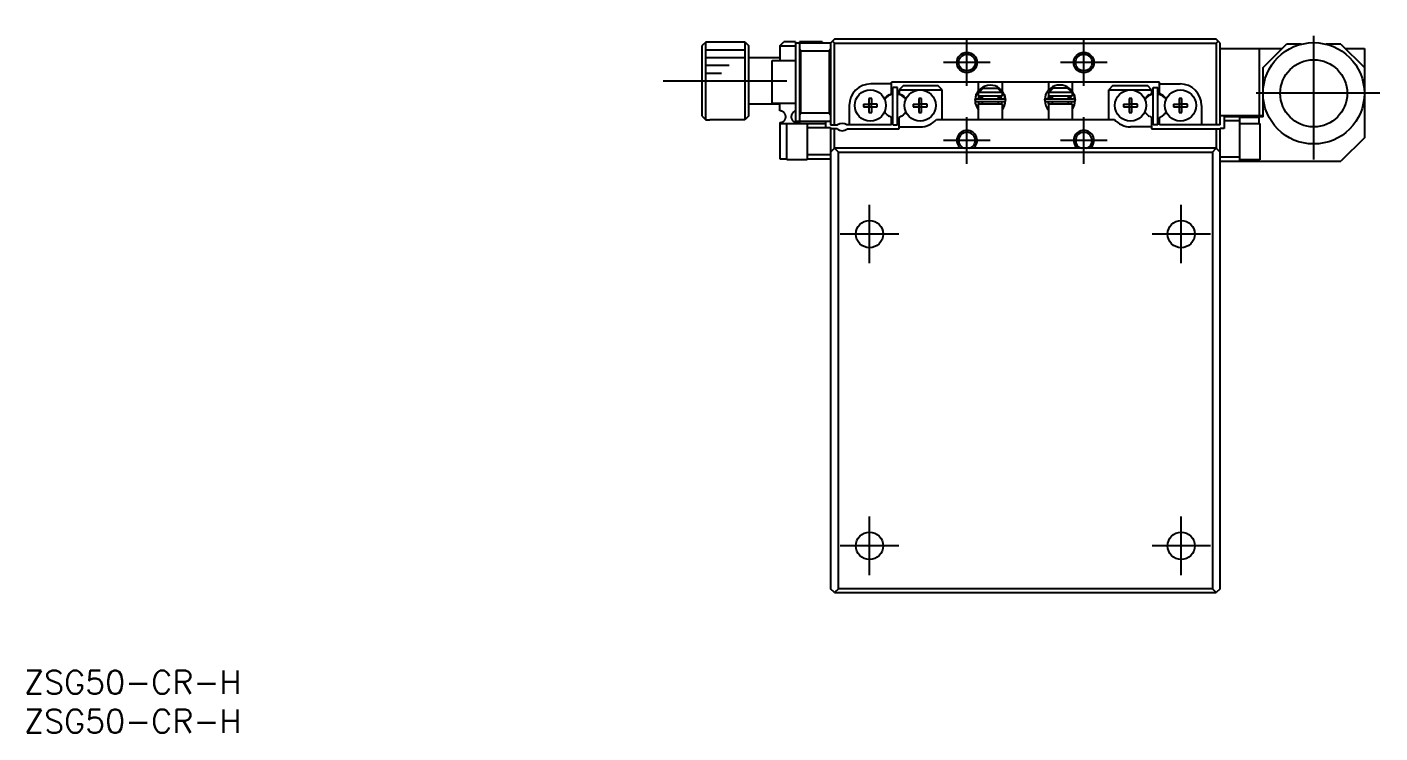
# Model space of a CAD drawing. Extents: x 0 to 369, y -8 to 257.
# Drawn here: x 0.4 to 174, y -8 to 82.5 of the extents above; entities that cross this region are included whole.
import ezdxf

# ---------------------------------------------------------------- set-up
doc = ezdxf.new("R2010")
doc.units = 0
doc.header["$LTSCALE"] = 0.5
doc.linetypes.add('CENTER', pattern=[50.8, 31.75, -6.35, 6.35, -6.35])
for name, color, linetype in [('MSM_CENTER', 1, 'CENTER'), ('MSM_CONTINUOUS', 7, 'CONTINUOUS'), ('MSM_NARROW', 5, 'CONTINUOUS'), ('MSM_PART_NUMBER', 7, 'CONTINUOUS')]:
    doc.layers.add(name, color=color, linetype=linetype)
doc.styles.get("Standard").update_dxf_attribs({"font": 'txt.shx', "height": 3, "bigfont": 'bigfont.shx'})

# ---------------------------------------------------------------- blocks, each defined once
blk = doc.blocks.new('*U2')
at = {"layer": 'MSM_PART_NUMBER'}
blk.add_text('ZSG50-CR-H', height=3, dxfattribs=at).set_placement((0, -3))
blk = doc.blocks.new('*U3')
at = {"layer": 'MSM_PART_NUMBER'}
blk.add_text('ZSG50-CR-H', height=3, dxfattribs=at).set_placement((0, -8))

msp = doc.modelspace()

# ---------------------------------------------------------------- linework, layer by layer
at = {"layer": 'MSM_CENTER'}
for p, q in [((165.5, 65.55), (165.5, 82.55)), ((121, 75), (121, 81)), ((136, 75), (136, 81)), ((124, 78), (118, 78)), ((139, 78), (133, 78)), ((82, 75.65), (98, 75.65)), ((174, 74.05), (157, 74.05)), ((121, 65), (121, 71)), ((136, 65), (136, 71)), ((124, 68), (118, 68)), ((139, 68), (133, 68)), ((108.5, 52.25), (108.5, 59.75)), ((148.5, 52.25), (148.5, 59.75)), ((112.25, 56), (104.75, 56)), ((152.25, 56), (144.75, 56)), ((108.5, 12.25), (108.5, 19.75)), ((148.5, 12.25), (148.5, 19.75)), ((112.25, 16), (104.75, 16)), ((152.25, 16), (144.75, 16))]:
    msp.add_line(p, q, dxfattribs=at)
at = {"layer": 'MSM_CONTINUOUS'}
for p, q in [((87.5, 80.63), (87, 80.13)), ((87, 80.13), (87, 71.17)), ((87.5, 70.67), (87.5, 80.63)), ((88, 80.63), (87.5, 80.63)), ((88, 80.65), (88, 80.63)), ((88, 80.65), (92.5, 80.65)), ((92.5, 80.65), (92.5, 70.65)), ((92.5, 80.65), (93, 80.15)), ((93, 71.15), (93, 80.15)), ((97, 80.15), (97.5, 80.65)), ((97, 80.15), (99, 80.15)), ((97, 80.15), (97, 78.25)), ((99, 80.65), (97.5, 80.65)), ((99, 80.65), (99, 70.5)), ((103.5, 80.5), (99, 80.5)), ((99.5, 80.65), (99.5, 70.5)), ((102.4, 80.65), (99.5, 80.65)), ((102.4, 80.65), (102.55, 80.5)), ((104, 81), (103.5, 80.5)), ((103.5, 80.5), (103.5, 70)), ((104, 80.5), (103.75, 80.75)), ((153, 81), (104, 81)), ((104, 70), (104, 80.5)), ((104, 80.5), (153, 80.5)), ((153.5, 80.5), (153, 81)), ((153.25, 80.75), (153, 80.5)), ((153, 80.5), (153, 70)), ((153.5, 70), (153.5, 80.5)), ((159, 77.35), (162, 80.35)), ((163.9, 80.35), (162, 80.35)), ((169, 80.35), (167.1, 80.35)), ((169, 80.35), (172, 77.35)), ((93, 78.65), (97, 78.65)), ((96, 72.75), (96, 78.25)), ((96, 78.25), (99, 78.25)), ((99.7, 79.5), (99.5, 79.7)), ((99.7, 71.5), (99.7, 79.5)), ((99.7, 79.5), (103.3, 79.5)), ((103.5, 79.7), (103.3, 79.5)), ((103.3, 79.5), (103.3, 71.5)), ((153.5, 79.8), (161.45, 79.8)), ((158.5, 79.8), (158.5, 71.2)), ((169.55, 79.8), (172, 79.8)), ((172, 79.8), (172, 68.35)), ((159, 71.05), (159, 77.35)), ((111.3, 75.25), (108.65, 75.25)), ((145.7, 75.5), (111.3, 75.5)), ((111.3, 74.04), (111.3, 75.5)), ((112.1, 74.8), (111.5, 74.8)), ((111.5, 70), (111.5, 74.8)), ((112.1, 70), (112.1, 74.8)), ((112.8, 75), (112.3, 74.5)), ((117.3, 75), (112.8, 75)), ((117.8, 74.5), (117.3, 75)), ((122.5, 74.41), (122.5, 75.5)), ((123.08, 74.7), (122.55, 74.2)), ((123.08, 74.7), (124.92, 74.7)), ((125.45, 74.2), (124.92, 74.7)), ((125.5, 75.5), (125.5, 74.39)), ((131.5, 74.48), (131.5, 75.5)), ((132.08, 74.7), (131.55, 74.2)), ((133.92, 74.7), (132.08, 74.7)), ((134.45, 74.2), (133.92, 74.7)), ((134.5, 75.5), (134.5, 74.32)), ((139.7, 75), (139.2, 74.5)), ((144.2, 75), (139.7, 75)), ((144.7, 74.5), (144.2, 75)), ((144.9, 74.8), (145.5, 74.8)), ((144.9, 70), (144.9, 74.8)), ((145.5, 70), (145.5, 74.8)), ((145.7, 74.04), (145.7, 75.5)), ((145.7, 75.25), (148.35, 75.25)), ((108.78, 73.39), (108.42, 73.39)), ((108.42, 73.39), (108.42, 72.68)), ((108.78, 72.68), (108.78, 73.39)), ((111.01, 73.87), (111.3, 74.04)), ((112.3, 74.5), (117.8, 74.5)), ((112.3, 74.5), (112.3, 74.04)), ((112.3, 74.04), (112.59, 73.87)), ((115.18, 73.39), (114.82, 73.39)), ((114.82, 73.39), (114.82, 72.68)), ((115.18, 72.68), (115.18, 73.39)), ((117.8, 70.7), (117.8, 74.5)), ((122.04, 73.17), (122.05, 73.27)), ((122.18, 73.87), (122.2, 73.92)), ((122.2, 73.92), (122.22, 73.97)), ((122.24, 73.35), (125.74, 73.35)), ((125.74, 72.95), (122.24, 72.95)), ((122.54, 73.7), (122.45, 73.35)), ((122.45, 72.95), (122.51, 72.7)), ((122.5, 74.4), (122.5, 74.41)), ((122.5, 74.41), (122.5, 74.41)), ((122.5, 74.2), (125.5, 74.2)), ((122.5, 73.7), (122.5, 74.2)), ((125.5, 73.7), (122.5, 73.7)), ((122.55, 73.69), (122.54, 73.68)), ((122.54, 73.68), (122.54, 73.66)), ((122.54, 73.66), (122.54, 73.65)), ((122.54, 73.65), (122.54, 73.63)), ((122.54, 73.63), (122.55, 73.62)), ((122.55, 73.7), (122.55, 73.69)), ((122.55, 73.62), (122.55, 73.6)), ((122.55, 73.6), (122.55, 73.59)), ((122.55, 73.59), (122.55, 73.57)), ((122.55, 73.57), (122.56, 73.56)), ((122.56, 73.56), (122.56, 73.54)), ((122.56, 73.54), (122.57, 73.53)), ((122.57, 73.53), (122.57, 73.52)), ((122.57, 73.52), (122.58, 73.5)), ((123, 73.5), (122.58, 73.5)), ((122.58, 73.5), (122.59, 73.49)), ((122.59, 73.49), (122.6, 73.48)), ((122.6, 73.48), (122.61, 73.47)), ((122.61, 73.47), (122.62, 73.46)), ((122.62, 73.46), (122.63, 73.44)), ((122.63, 73.44), (122.64, 73.43)), ((122.64, 73.43), (122.65, 73.42)), ((122.65, 73.42), (122.66, 73.42)), ((122.66, 73.42), (122.67, 73.41)), ((122.67, 73.41), (122.68, 73.4)), ((122.68, 73.4), (122.7, 73.39)), ((122.7, 73.39), (122.71, 73.38)), ((122.71, 73.38), (122.72, 73.38)), ((122.72, 73.38), (122.74, 73.37)), ((122.74, 73.37), (122.75, 73.37)), ((122.75, 73.37), (122.76, 73.36)), ((122.76, 73.36), (122.78, 73.36)), ((122.78, 73.36), (122.79, 73.36)), ((122.79, 73.36), (122.81, 73.35)), ((122.81, 73.35), (122.82, 73.35)), ((122.82, 73.35), (122.84, 73.35)), ((122.84, 73.35), (122.84, 73.35)), ((123, 73.35), (123, 73.7)), ((123, 72.7), (123, 72.95)), ((125, 73.7), (125, 73.35)), ((125.4, 73.5), (125, 73.5)), ((125, 72.95), (125, 72.7)), ((125.14, 73.35), (125.15, 73.35)), ((125.15, 73.35), (125.17, 73.35)), ((125.17, 73.35), (125.18, 73.36)), ((125.18, 73.36), (125.2, 73.36)), ((125.2, 73.36), (125.21, 73.36)), ((125.21, 73.36), (125.23, 73.36)), ((125.23, 73.36), (125.24, 73.37)), ((125.24, 73.37), (125.25, 73.37)), ((125.25, 73.37), (125.27, 73.38)), ((125.27, 73.38), (125.28, 73.39)), ((125.28, 73.39), (125.29, 73.39)), ((125.29, 73.39), (125.31, 73.4)), ((125.31, 73.4), (125.32, 73.41)), ((125.32, 73.41), (125.33, 73.42)), ((125.33, 73.42), (125.34, 73.43)), ((125.34, 73.43), (125.35, 73.44)), ((125.35, 73.44), (125.36, 73.45)), ((125.36, 73.45), (125.37, 73.46)), ((125.37, 73.46), (125.38, 73.47)), ((125.38, 73.47), (125.39, 73.48)), ((125.39, 73.48), (125.4, 73.5)), ((125.4, 73.5), (125.41, 73.51)), ((125.41, 73.52), (125.42, 73.54)), ((125.41, 73.51), (125.41, 73.52)), ((125.42, 73.55), (125.43, 73.56)), ((125.42, 73.54), (125.42, 73.55)), ((125.43, 73.58), (125.44, 73.59)), ((125.43, 73.56), (125.43, 73.58)), ((125.44, 73.68), (125.44, 73.7)), ((125.44, 73.7), (125.44, 73.7)), ((125.44, 73.67), (125.44, 73.68)), ((125.44, 73.65), (125.44, 73.67)), ((125.44, 73.64), (125.44, 73.65)), ((125.44, 73.62), (125.44, 73.64)), ((125.44, 73.61), (125.44, 73.62)), ((125.44, 73.59), (125.44, 73.61)), ((125.48, 72.7), (125.53, 72.95)), ((125.5, 74.2), (125.5, 73.7)), ((125.55, 73.86), (125.5, 73.83)), ((125.5, 73.82), (125.51, 73.83)), ((125.51, 73.83), (125.53, 73.83)), ((125.53, 73.83), (125.54, 73.84)), ((125.54, 73.84), (125.55, 73.85)), ((125.78, 73.93), (125.55, 73.86)), ((125.55, 73.85), (125.57, 73.85)), ((125.57, 73.85), (125.58, 73.86)), ((125.58, 73.86), (125.6, 73.87)), ((125.6, 73.87), (125.61, 73.87)), ((125.61, 73.87), (125.62, 73.88)), ((125.62, 73.88), (125.64, 73.88)), ((125.64, 73.88), (125.65, 73.89)), ((125.65, 73.89), (125.67, 73.89)), ((125.67, 73.89), (125.68, 73.9)), ((125.68, 73.9), (125.69, 73.9)), ((125.69, 73.9), (125.7, 73.91)), ((125.7, 73.91), (125.72, 73.91)), ((125.72, 73.91), (125.73, 73.91)), ((125.73, 73.91), (125.74, 73.92)), ((125.74, 73.92), (125.75, 73.92)), ((125.75, 73.92), (125.76, 73.92)), ((125.76, 73.92), (125.76, 73.92)), ((125.76, 73.92), (125.77, 73.92)), ((125.77, 73.92), (125.77, 73.92)), ((125.77, 73.92), (125.78, 73.92)), ((125.79, 73.38), (125.77, 73.35)), ((125.77, 73.35), (125.77, 73.35)), ((125.78, 73.92), (125.78, 73.92)), ((125.78, 73.92), (125.78, 73.92)), ((125.78, 73.92), (125.8, 73.89)), ((125.8, 73.42), (125.79, 73.38)), ((125.8, 73.89), (125.81, 73.86)), ((125.81, 73.45), (125.8, 73.42)), ((125.81, 73.87), (125.94, 73.18)), ((125.81, 73.86), (125.82, 73.82)), ((125.82, 73.48), (125.81, 73.45)), ((125.82, 73.82), (125.83, 73.79)), ((125.83, 73.52), (125.82, 73.48)), ((125.83, 73.79), (125.83, 73.76)), ((125.83, 73.76), (125.84, 73.72)), ((125.84, 73.58), (125.83, 73.55)), ((125.83, 73.55), (125.83, 73.52)), ((125.84, 73.72), (125.84, 73.69)), ((125.84, 73.69), (125.84, 73.65)), ((125.84, 73.65), (125.84, 73.62)), ((125.84, 73.62), (125.84, 73.58)), ((130.99, 73.18), (130.99, 73.29)), ((131.12, 73.88), (131.14, 73.93)), ((131.14, 73.93), (131.17, 73.98)), ((131.18, 73.36), (134.68, 73.36)), ((134.68, 72.96), (131.18, 72.96)), ((131.48, 73.7), (131.4, 73.36)), ((131.4, 72.96), (131.46, 72.67)), ((131.5, 73.75), (131.48, 73.7)), ((131.5, 73.75), (131.49, 73.7)), ((131.49, 73.7), (131.49, 73.69)), ((131.49, 73.69), (131.49, 73.67)), ((131.49, 73.67), (131.49, 73.66)), ((131.49, 73.66), (131.49, 73.64)), ((131.49, 73.64), (131.49, 73.63)), ((131.49, 73.63), (131.49, 73.61)), ((131.49, 73.61), (131.49, 73.6)), ((131.49, 73.6), (131.5, 73.58)), ((131.5, 74.2), (134.5, 74.2)), ((131.5, 73.57), (131.5, 74.2)), ((134.5, 73.7), (131.5, 73.7)), ((131.5, 73.58), (131.5, 73.57)), ((131.5, 73.57), (131.5, 73.56)), ((131.5, 73.56), (131.51, 73.54)), ((131.51, 73.54), (131.52, 73.53)), ((131.52, 73.53), (131.52, 73.51)), ((131.52, 73.51), (131.53, 73.5)), ((132, 73.5), (131.53, 73.5)), ((131.53, 73.5), (131.54, 73.49)), ((131.54, 73.49), (131.55, 73.48)), ((131.55, 73.48), (131.56, 73.47)), ((131.56, 73.47), (131.57, 73.46)), ((131.57, 73.46), (131.58, 73.44)), ((131.58, 73.44), (131.59, 73.44)), ((131.59, 73.44), (131.6, 73.43)), ((131.6, 73.43), (131.61, 73.42)), ((131.61, 73.42), (131.62, 73.41)), ((131.62, 73.41), (131.64, 73.4)), ((131.64, 73.4), (131.65, 73.39)), ((131.65, 73.39), (131.66, 73.39)), ((131.66, 73.39), (131.68, 73.38)), ((131.68, 73.38), (131.69, 73.38)), ((131.69, 73.38), (131.71, 73.37)), ((131.71, 73.37), (131.72, 73.37)), ((131.72, 73.37), (131.73, 73.37)), ((131.73, 73.37), (131.75, 73.37)), ((131.75, 73.37), (131.76, 73.36)), ((131.76, 73.36), (131.78, 73.36)), ((131.78, 73.36), (131.79, 73.36)), ((132, 73.36), (132, 73.7)), ((132, 72.7), (132, 72.96)), ((134, 73.7), (134, 73.36)), ((134.34, 73.5), (134, 73.5)), ((134, 72.96), (134, 72.7)), ((134.08, 73.36), (134.1, 73.36)), ((134.1, 73.36), (134.11, 73.36)), ((134.11, 73.36), (134.13, 73.37)), ((134.13, 73.37), (134.14, 73.37)), ((134.14, 73.37), (134.15, 73.37)), ((134.15, 73.37), (134.17, 73.38)), ((134.17, 73.38), (134.18, 73.38)), ((134.18, 73.38), (134.2, 73.39)), ((134.2, 73.39), (134.21, 73.39)), ((134.21, 73.39), (134.22, 73.4)), ((134.22, 73.4), (134.24, 73.4)), ((134.24, 73.4), (134.25, 73.41)), ((134.25, 73.41), (134.26, 73.42)), ((134.26, 73.42), (134.27, 73.43)), ((134.27, 73.43), (134.28, 73.44)), ((134.28, 73.44), (134.29, 73.45)), ((134.29, 73.45), (134.31, 73.46)), ((134.31, 73.47), (134.32, 73.48)), ((134.31, 73.46), (134.31, 73.47)), ((134.32, 73.48), (134.33, 73.5)), ((134.33, 73.5), (134.34, 73.51)), ((134.34, 73.51), (134.35, 73.52)), ((134.35, 73.53), (134.36, 73.55)), ((134.35, 73.52), (134.35, 73.53)), ((134.36, 73.55), (134.37, 73.56)), ((134.37, 73.59), (134.38, 73.6)), ((134.37, 73.58), (134.37, 73.59)), ((134.37, 73.56), (134.37, 73.58)), ((134.38, 73.69), (134.38, 73.7)), ((134.38, 73.68), (134.38, 73.69)), ((134.38, 73.66), (134.38, 73.68)), ((134.38, 73.65), (134.38, 73.66)), ((134.38, 73.63), (134.38, 73.65)), ((134.38, 73.62), (134.38, 73.63)), ((134.38, 73.6), (134.38, 73.62)), ((134.41, 72.7), (134.47, 72.96)), ((134.5, 74.32), (134.5, 74.32)), ((134.5, 74.32), (134.5, 74.32)), ((134.5, 74.2), (134.5, 73.7)), ((134.72, 73.94), (134.5, 73.87)), ((134.5, 73.86), (134.51, 73.87)), ((134.51, 73.87), (134.53, 73.87)), ((134.53, 73.87), (134.54, 73.88)), ((134.54, 73.88), (134.56, 73.89)), ((134.56, 73.89), (134.57, 73.89)), ((134.57, 73.89), (134.58, 73.9)), ((134.58, 73.9), (134.6, 73.9)), ((134.6, 73.9), (134.61, 73.91)), ((134.61, 73.91), (134.62, 73.91)), ((134.62, 73.91), (134.64, 73.91)), ((134.64, 73.91), (134.65, 73.92)), ((134.65, 73.92), (134.66, 73.92)), ((134.66, 73.92), (134.67, 73.93)), ((134.67, 73.93), (134.68, 73.93)), ((134.68, 73.93), (134.69, 73.93)), ((134.69, 73.93), (134.7, 73.93)), ((134.7, 73.93), (134.71, 73.93)), ((134.71, 73.93), (134.71, 73.93)), ((134.71, 73.93), (134.72, 73.93)), ((134.72, 73.36), (134.71, 73.36)), ((134.72, 73.93), (134.72, 73.93)), ((134.72, 73.93), (134.73, 73.93)), ((134.72, 73.93), (134.72, 73.93)), ((134.73, 73.39), (134.72, 73.36)), ((134.73, 73.93), (134.74, 73.9)), ((134.74, 73.43), (134.73, 73.39)), ((134.74, 73.9), (134.75, 73.87)), ((134.75, 73.46), (134.74, 73.43)), ((134.75, 73.88), (134.88, 73.19)), ((134.75, 73.87), (134.76, 73.83)), ((134.76, 73.49), (134.75, 73.46)), ((134.76, 73.83), (134.77, 73.8)), ((134.77, 73.53), (134.76, 73.49)), ((134.77, 73.8), (134.77, 73.77)), ((134.77, 73.77), (134.78, 73.73)), ((134.78, 73.56), (134.77, 73.53)), ((134.78, 73.73), (134.78, 73.7)), ((134.78, 73.7), (134.78, 73.66)), ((134.78, 73.66), (134.78, 73.63)), ((134.78, 73.63), (134.78, 73.59)), ((134.78, 73.59), (134.78, 73.56)), ((139.2, 74.5), (144.7, 74.5)), ((139.2, 70.7), (139.2, 74.5)), ((142.18, 73.39), (141.82, 73.39)), ((141.82, 73.39), (141.82, 72.68)), ((142.18, 72.68), (142.18, 73.39)), ((144.7, 74.04), (144.41, 73.87)), ((144.7, 74.5), (144.7, 74.04)), ((145.99, 73.87), (145.7, 74.04)), ((148.58, 73.39), (148.22, 73.39)), ((148.22, 73.39), (148.22, 72.68)), ((148.58, 72.68), (148.58, 73.39)), ((97, 72.65), (93, 72.65)), ((99, 72.75), (96, 72.75)), ((97, 71.8), (97, 72.75)), ((97.03, 71.8), (97, 71.8)), ((97.07, 71.8), (97.03, 71.8)), ((97.1, 71.79), (97.07, 71.8)), ((97.14, 71.79), (97.1, 71.79)), ((97.16, 71.78), (97.14, 71.79)), ((97.18, 71.78), (97.16, 71.78)), ((97.21, 71.77), (97.18, 71.78)), ((97.23, 71.76), (97.21, 71.77)), ((97.26, 71.75), (97.23, 71.76)), ((97.28, 71.74), (97.26, 71.75)), ((97.31, 71.73), (97.28, 71.74)), ((97.33, 71.72), (97.31, 71.73)), ((97.35, 71.71), (97.33, 71.72)), ((97.37, 71.7), (97.35, 71.71)), ((97.39, 71.69), (97.37, 71.7)), ((97.41, 71.68), (97.39, 71.69)), ((97.43, 71.66), (97.41, 71.68)), ((97.46, 71.64), (97.43, 71.66)), ((97.49, 71.62), (97.46, 71.64)), ((97.51, 71.6), (97.49, 71.62)), ((97.53, 71.58), (97.51, 71.6)), ((97.55, 71.56), (97.53, 71.58)), ((97.56, 71.54), (97.55, 71.56)), ((97.58, 71.53), (97.56, 71.54)), ((97.6, 71.5), (97.58, 71.53)), ((97.62, 71.47), (97.6, 71.5)), ((97.64, 71.45), (97.62, 71.47)), ((97.65, 71.42), (97.64, 71.45)), ((97.67, 71.39), (97.65, 71.42)), ((97.68, 71.36), (97.67, 71.39)), ((97.69, 71.34), (97.68, 71.36)), ((97.7, 71.31), (97.69, 71.34)), ((97.72, 71.28), (97.7, 71.31)), ((97.72, 71.24), (97.72, 71.28)), ((97.73, 71.21), (97.72, 71.24)), ((97.74, 71.18), (97.73, 71.21)), ((98.47, 71.21), (98.46, 71.17)), ((98.48, 71.26), (98.47, 71.24)), ((98.47, 71.24), (98.47, 71.21)), ((98.49, 71.29), (98.48, 71.26)), ((98.5, 71.32), (98.49, 71.29)), ((98.51, 71.34), (98.5, 71.32)), ((98.52, 71.38), (98.51, 71.34)), ((98.54, 71.41), (98.52, 71.38)), ((98.56, 71.44), (98.54, 71.41)), ((98.58, 71.47), (98.56, 71.44)), ((98.6, 71.5), (98.58, 71.47)), ((98.62, 71.53), (98.6, 71.5)), ((98.64, 71.54), (98.62, 71.53)), ((98.65, 71.56), (98.64, 71.54)), ((98.67, 71.58), (98.65, 71.56)), ((98.7, 71.61), (98.67, 71.58)), ((98.73, 71.63), (98.7, 71.61)), ((98.75, 71.65), (98.73, 71.63)), ((98.77, 71.66), (98.75, 71.65)), ((98.79, 71.68), (98.77, 71.66)), ((98.81, 71.69), (98.79, 71.68)), ((98.83, 71.7), (98.81, 71.69)), ((98.85, 71.71), (98.83, 71.7)), ((98.87, 71.72), (98.85, 71.71)), ((98.89, 71.73), (98.87, 71.72)), ((98.91, 71.74), (98.89, 71.73)), ((98.94, 71.75), (98.91, 71.74)), ((98.96, 71.76), (98.94, 71.75)), ((98.98, 71.77), (98.96, 71.76)), ((99, 71.77), (98.98, 71.77)), ((99.5, 71.3), (99.7, 71.5)), ((103.3, 71.5), (99.7, 71.5)), ((103.3, 71.5), (103.5, 71.3)), ((105.9, 72.5), (105.9, 70)), ((107.71, 72.68), (107.71, 72.32)), ((107.71, 72.68), (108.42, 72.68)), ((107.71, 72.32), (108.42, 72.32)), ((108.43, 72.67), (108.42, 72.68)), ((108.43, 72.33), (108.42, 72.32)), ((108.42, 72.32), (108.42, 71.61)), ((108.42, 71.61), (108.78, 71.61)), ((108.43, 72.67), (108.43, 72.33)), ((108.77, 72.67), (108.43, 72.67)), ((108.43, 72.33), (108.77, 72.33)), ((108.77, 72.67), (108.78, 72.68)), ((108.77, 72.33), (108.77, 72.67)), ((108.77, 72.33), (108.78, 72.32)), ((109.49, 72.68), (108.78, 72.68)), ((108.78, 72.32), (109.49, 72.32)), ((108.78, 71.61), (108.78, 72.32)), ((109.49, 72.32), (109.49, 72.68)), ((114.11, 72.68), (114.11, 72.32)), ((114.11, 72.68), (114.82, 72.68)), ((114.11, 72.32), (114.82, 72.32)), ((114.83, 72.67), (114.82, 72.68)), ((114.83, 72.33), (114.82, 72.32)), ((114.82, 72.32), (114.82, 71.61)), ((114.82, 71.61), (115.18, 71.61)), ((114.83, 72.67), (114.83, 72.33)), ((115.17, 72.67), (114.83, 72.67)), ((114.83, 72.33), (115.17, 72.33)), ((115.17, 72.67), (115.18, 72.68)), ((115.17, 72.33), (115.17, 72.67)), ((115.17, 72.33), (115.18, 72.32)), ((115.89, 72.68), (115.18, 72.68)), ((115.18, 72.32), (115.89, 72.32)), ((115.18, 71.61), (115.18, 72.32)), ((115.89, 72.32), (115.89, 72.68)), ((122.5, 72.7), (125.5, 72.7)), ((122.5, 70.7), (122.5, 72.7)), ((125.5, 72.7), (125.5, 70.7)), ((131.46, 72.67), (131.5, 72.57)), ((131.5, 72.7), (134.5, 72.7)), ((131.5, 70.7), (131.5, 72.7)), ((134.5, 72.7), (134.5, 70.7)), ((141.11, 72.68), (141.11, 72.32)), ((141.11, 72.68), (141.82, 72.68)), ((141.11, 72.32), (141.82, 72.32)), ((141.83, 72.67), (141.82, 72.68)), ((141.83, 72.33), (141.82, 72.32)), ((141.82, 72.32), (141.82, 71.61)), ((141.82, 71.61), (142.18, 71.61)), ((141.83, 72.67), (141.83, 72.33)), ((142.17, 72.67), (141.83, 72.67)), ((141.83, 72.33), (142.17, 72.33)), ((142.17, 72.67), (142.18, 72.68)), ((142.17, 72.33), (142.17, 72.67)), ((142.17, 72.33), (142.18, 72.32)), ((142.89, 72.68), (142.18, 72.68)), ((142.18, 72.32), (142.89, 72.32)), ((142.18, 71.61), (142.18, 72.32)), ((142.89, 72.32), (142.89, 72.68)), ((147.51, 72.68), (147.51, 72.32)), ((147.51, 72.68), (148.22, 72.68)), ((147.51, 72.32), (148.22, 72.32)), ((148.23, 72.67), (148.22, 72.68)), ((148.23, 72.33), (148.22, 72.32)), ((148.22, 72.32), (148.22, 71.61)), ((148.22, 71.61), (148.58, 71.61)), ((148.23, 72.67), (148.23, 72.33)), ((148.57, 72.67), (148.23, 72.67)), ((148.23, 72.33), (148.57, 72.33)), ((148.57, 72.67), (148.58, 72.68)), ((148.57, 72.33), (148.57, 72.67)), ((148.57, 72.33), (148.58, 72.32)), ((149.29, 72.68), (148.58, 72.68)), ((148.58, 72.32), (149.29, 72.32)), ((148.58, 71.61), (148.58, 72.32)), ((149.29, 72.32), (149.29, 72.68)), ((151.1, 72.5), (151.1, 70)), ((153.5, 71.2), (159, 71.2)), ((87, 71.17), (87.5, 70.67)), ((87.5, 70.67), (88, 70.67)), ((88, 70.67), (88, 70.65)), ((92.5, 70.65), (88, 70.65)), ((93, 71.15), (92.5, 70.65)), ((97, 70.3), (97, 65.65)), ((97, 70.3), (97.01, 70.3)), ((97.9, 70.15), (97, 70.15)), ((97.01, 70.3), (97.02, 70.3)), ((97.02, 70.3), (97.04, 70.3)), ((97.04, 70.3), (97.05, 70.3)), ((97.05, 70.3), (97.06, 70.3)), ((97.06, 70.3), (97.07, 70.3)), ((97.07, 70.3), (97.08, 70.3)), ((97.08, 70.3), (97.09, 70.31)), ((97.09, 70.31), (97.11, 70.31)), ((97.11, 70.31), (97.12, 70.31)), ((97.12, 70.31), (97.14, 70.31)), ((97.14, 70.31), (97.15, 70.32)), ((97.15, 70.32), (97.17, 70.32)), ((97.17, 70.32), (97.19, 70.32)), ((97.19, 70.32), (97.2, 70.33)), ((97.2, 70.33), (97.23, 70.33)), ((97.23, 70.33), (97.25, 70.34)), ((97.25, 70.34), (97.27, 70.35)), ((97.27, 70.35), (97.29, 70.36)), ((97.29, 70.36), (97.32, 70.37)), ((97.32, 70.37), (97.35, 70.39)), ((97.35, 70.39), (97.37, 70.4)), ((97.37, 70.4), (97.41, 70.42)), ((97.41, 70.42), (97.45, 70.45)), ((97.45, 70.45), (97.49, 70.48)), ((97.49, 70.48), (97.52, 70.51)), ((97.52, 70.51), (97.55, 70.54)), ((97.55, 70.54), (97.58, 70.58)), ((97.58, 70.58), (97.61, 70.61)), ((97.61, 70.61), (97.64, 70.65)), ((97.64, 70.65), (97.66, 70.69)), ((97.66, 70.69), (97.68, 70.74)), ((97.68, 70.74), (97.7, 70.78)), ((97.7, 70.78), (97.72, 70.83)), ((97.72, 70.83), (97.73, 70.88)), ((97.73, 70.88), (97.74, 70.93)), ((97.74, 71.14), (97.74, 71.18)), ((97.75, 71.11), (97.74, 71.14)), ((97.74, 70.93), (97.75, 70.98)), ((97.75, 71.08), (97.75, 71.11)), ((97.75, 71.05), (97.75, 71.08)), ((97.75, 71.02), (97.75, 71.05)), ((97.75, 70.98), (97.75, 71.02)), ((97.9, 65.5), (97.9, 70.2)), ((97.9, 70.2), (100.5, 70.2)), ((98.46, 71.14), (98.45, 71.1)), ((98.45, 71.1), (98.45, 71.07)), ((98.45, 71.07), (98.45, 71.03)), ((98.45, 71.03), (98.45, 70.98)), ((98.45, 70.98), (98.46, 70.94)), ((98.46, 71.17), (98.46, 71.14)), ((98.46, 70.94), (98.46, 70.9)), ((98.46, 70.9), (98.47, 70.86)), ((98.47, 70.86), (98.49, 70.82)), ((98.49, 70.82), (98.5, 70.78)), ((98.5, 70.78), (98.51, 70.75)), ((98.51, 70.75), (98.54, 70.7)), ((98.54, 70.7), (98.56, 70.66)), ((98.56, 70.66), (98.59, 70.61)), ((98.59, 70.61), (98.62, 70.57)), ((98.62, 70.57), (98.65, 70.54)), ((98.65, 70.54), (98.69, 70.5)), ((98.69, 70.5), (98.73, 70.47)), ((98.73, 70.47), (98.77, 70.44)), ((98.77, 70.44), (98.8, 70.42)), ((98.8, 70.42), (98.83, 70.4)), ((98.83, 70.4), (98.86, 70.38)), ((98.86, 70.38), (98.89, 70.37)), ((98.89, 70.37), (98.91, 70.36)), ((98.91, 70.36), (98.94, 70.35)), ((98.94, 70.35), (98.96, 70.34)), ((98.96, 70.34), (98.98, 70.33)), ((98.98, 70.33), (99, 70.33)), ((99, 70.5), (103.5, 70.5)), ((99, 70.33), (99.02, 70.32)), ((99.02, 70.32), (99.05, 70.32)), ((99.05, 70.32), (99.06, 70.31)), ((99.06, 70.31), (99.07, 70.31)), ((99.07, 70.31), (99.09, 70.31)), ((99.09, 70.31), (99.1, 70.31)), ((99.1, 70.31), (99.11, 70.31)), ((99.11, 70.31), (99.12, 70.3)), ((99.12, 70.3), (99.13, 70.3)), ((99.13, 70.3), (99.14, 70.3)), ((99.14, 70.3), (99.15, 70.3)), ((99.15, 70.3), (99.16, 70.3)), ((99.16, 70.3), (99.18, 70.3)), ((99.18, 70.3), (99.19, 70.3)), ((99.19, 70.3), (99.2, 70.3)), ((99.2, 70.3), (99.21, 70.3)), ((99.21, 70.3), (99.22, 70.3)), ((99.22, 70.3), (99.23, 70.3)), ((99.23, 70.3), (99.24, 70.3)), ((99.24, 70.3), (99.25, 70.3)), ((99.25, 70.3), (99.26, 70.3)), ((99.26, 70.3), (99.28, 70.3)), ((99.28, 70.3), (99.29, 70.31)), ((99.29, 70.31), (99.3, 70.31)), ((99.3, 70.31), (99.32, 70.31)), ((99.32, 70.31), (99.33, 70.31)), ((99.33, 70.31), (99.35, 70.31)), ((99.35, 70.31), (99.36, 70.32)), ((99.36, 70.32), (99.38, 70.32)), ((99.38, 70.32), (99.39, 70.33)), ((99.39, 70.33), (99.41, 70.33)), ((99.41, 70.33), (99.43, 70.34)), ((99.43, 70.34), (99.44, 70.34)), ((99.44, 70.34), (99.47, 70.35)), ((99.47, 70.35), (99.5, 70.36)), ((99.5, 70.36), (99.53, 70.37)), ((99.53, 70.37), (99.56, 70.39)), ((99.56, 70.39), (99.6, 70.42)), ((99.6, 70.42), (99.62, 70.43)), ((99.62, 70.43), (99.66, 70.46)), ((99.66, 70.46), (99.7, 70.49)), ((99.7, 70.49), (99.71, 70.5)), ((100.5, 70.2), (100.5, 65.5)), ((102.9, 70.15), (100.5, 70.15)), ((100.5, 69.65), (103.5, 69.65)), ((102.9, 69.65), (102.9, 70.5)), ((103.5, 70), (104.4, 70)), ((103.5, 69.65), (103.5, 10.5)), ((104.34, 69.5), (103.5, 69.5)), ((104, 67), (104, 69.5)), ((111.3, 70), (105.6, 70)), ((105.66, 69.5), (112.3, 69.5)), ((111.3, 70.96), (111.01, 71.13)), ((111.3, 70), (111.3, 70.96)), ((111.5, 70), (112.1, 70)), ((112.59, 71.13), (112.3, 70.96)), ((112.3, 69.5), (112.3, 70.96)), ((112.3, 69.75), (115, 69.75)), ((117.08, 70.7), (139.92, 70.7)), ((144.7, 69.75), (142, 69.75)), ((144.41, 71.13), (144.7, 70.96)), ((144.7, 70.96), (144.7, 69.5)), ((144.7, 69.5), (153.5, 69.5)), ((145.5, 70), (144.9, 70)), ((145.7, 70.96), (145.99, 71.13)), ((145.7, 70), (145.7, 70.96)), ((153.5, 70), (145.7, 70)), ((153, 69.5), (153, 67)), ((154, 69.55), (153.5, 69.55)), ((153.5, 10.5), (153.5, 69.55)), ((159, 71.05), (154, 71.05)), ((154, 71.05), (154, 69.55)), ((154, 70.55), (156, 70.55)), ((156, 65.35), (156, 71.05)), ((156, 71.01), (158.5, 71.01)), ((156, 70.2), (158.6, 70.2)), ((158.5, 70.2), (158.5, 71.05)), ((158.6, 70.2), (158.6, 65.5)), ((172, 68.35), (169, 65.35)), ((103.5, 66.15), (100.5, 66.15)), ((103.5, 66.5), (104, 67)), ((153, 67), (104, 67)), ((104, 67), (104.5, 66.5)), ((104.5, 66.5), (152.5, 66.5)), ((104.5, 10.5), (104.5, 66.5)), ((152.5, 66.5), (153, 67)), ((152.5, 66.5), (152.5, 10.5)), ((153, 67), (153.5, 66.5)), ((97, 65.65), (97.9, 65.65)), ((100.5, 65.5), (97.9, 65.5)), ((100.5, 65.65), (103.5, 65.65)), ((156, 65.85), (153.5, 65.85)), ((153.5, 65.35), (169, 65.35)), ((158.6, 65.5), (156, 65.5)), ((158.5, 65.42), (156, 65.42)), ((158.5, 65.35), (158.5, 65.5)), ((104, 10), (103.5, 10.5)), ((104.5, 10.5), (104, 10)), ((152.5, 10.5), (104.5, 10.5)), ((153, 10), (152.5, 10.5)), ((153.5, 10.5), (153, 10)), ((104, 10), (153, 10))]:
    msp.add_line(p, q, dxfattribs=at)
for centre, radius in [((165.5, 74.05), 6.5), ((121, 78), 1.06), ((136, 78), 1.06), ((165.5, 74.05), 4.3), ((108.6, 72.5), 2), ((115, 72.5), 2), ((142, 72.5), 2), ((148.4, 72.5), 2), ((108.5, 56), 1.75), ((148.5, 56), 1.75), ((108.5, 16), 1.75), ((148.5, 16), 1.75)]:
    msp.add_circle(centre, radius, dxfattribs=at)
for centre, radius, start, end in [((108.65, 72.5), 2.75, 90, 180), ((123.99, 73.15), 1.95, 23.1806, 176.381), ((132.93, 73.16), 1.95, 23.1806, 176.381), ((148.35, 72.5), 2.75, 0, 90), ((111.91, 72.39), 1.75, 134.9956, 148.1135), ((111.8, 72.4), 1.59, 100.8931, 147.8407), ((111.8, 72.5), 1.59, 120, 135), ((111.8, 72.4), 1.59, 32.1594, 79.107), ((111.8, 72.5), 1.59, 45, 60), ((111.69, 72.39), 1.75, 31.8865, 45.0044), ((122.24, 73.15), 0.2, 90, 270), ((123.99, 73.15), 1.95, 180.8131, 220.0426), ((123.99, 73.15), 1.95, 320.7633, 359.2468), ((125.74, 73.15), 0.2, 270, 90), ((131.18, 73.16), 0.2, 90, 270), ((132.93, 73.16), 1.95, 180.8152, 222.6196), ((132.93, 73.17), 1.96, 323.5597, 359.2366), ((134.68, 73.16), 0.2, 270, 90), ((145.31, 72.39), 1.75, 134.9956, 148.1135), ((145.2, 72.4), 1.59, 100.893, 147.8406), ((145.2, 72.5), 1.59, 120, 135), ((145.2, 72.4), 1.59, 32.1593, 79.1069), ((145.2, 72.5), 1.59, 45, 60), ((145.09, 72.39), 1.75, 31.8865, 45.0044), ((111.91, 72.61), 1.75, 211.8865, 225.0044), ((111.8, 72.5), 1.59, 225, 240), ((111.8, 72.5), 1.59, 300, 315), ((111.69, 72.61), 1.75, 314.9956, 328.1135), ((145.31, 72.61), 1.75, 211.8865, 225.0044), ((145.2, 72.5), 1.59, 225, 240), ((145.2, 72.5), 1.59, 300, 315), ((145.09, 72.61), 1.75, 314.9956, 328.1135), ((105, 70.25), 1, 228.5904, 311.4096), ((105, 69.2), 1, 53.1301, 126.8699), ((111.8, 72.4), 1.59, 251.6415, 259.1069), ((111.8, 72.4), 1.59, 280.893, 288.3584), ((115, 72.5), 2.75, 270, 319.1148), ((142, 72.5), 2.75, 220.8852, 270), ((145.2, 72.4), 1.59, 251.6416, 259.107), ((145.2, 72.4), 1.59, 280.8931, 288.3585), ((121, 68), 1.06, 288.8227, 251.1773), ((136, 68), 1.06, 288.8228, 251.1772)]:
    msp.add_arc(centre, radius, start, end, dxfattribs=at)
at = {"layer": 'MSM_NARROW'}
for p, q in [((87.5, 79.65), (92.5, 79.65)), ((87.5, 78.65), (92.5, 78.65)), ((87.5, 77.65), (90.5, 77.65)), ((87.5, 76.65), (89.5, 76.65))]:
    msp.add_line(p, q, dxfattribs=at)
for centre in [(121, 78), (136, 78)]:
    msp.add_circle(centre, 1.3, dxfattribs=at)
for centre, start, end in [((121, 68), 309.7151, 230.2849), ((136, 68), 309.7152, 230.2848)]:
    msp.add_arc(centre, 1.3, start, end, dxfattribs=at)

# ---------------------------------------------------------------- block references
at = {"layer": 'MSM_CONTINUOUS'}
for name in ['*U2', '*U3']:
    msp.add_blockref(name, (0, 0), dxfattribs=at)

doc.saveas('drawing.dxf')
